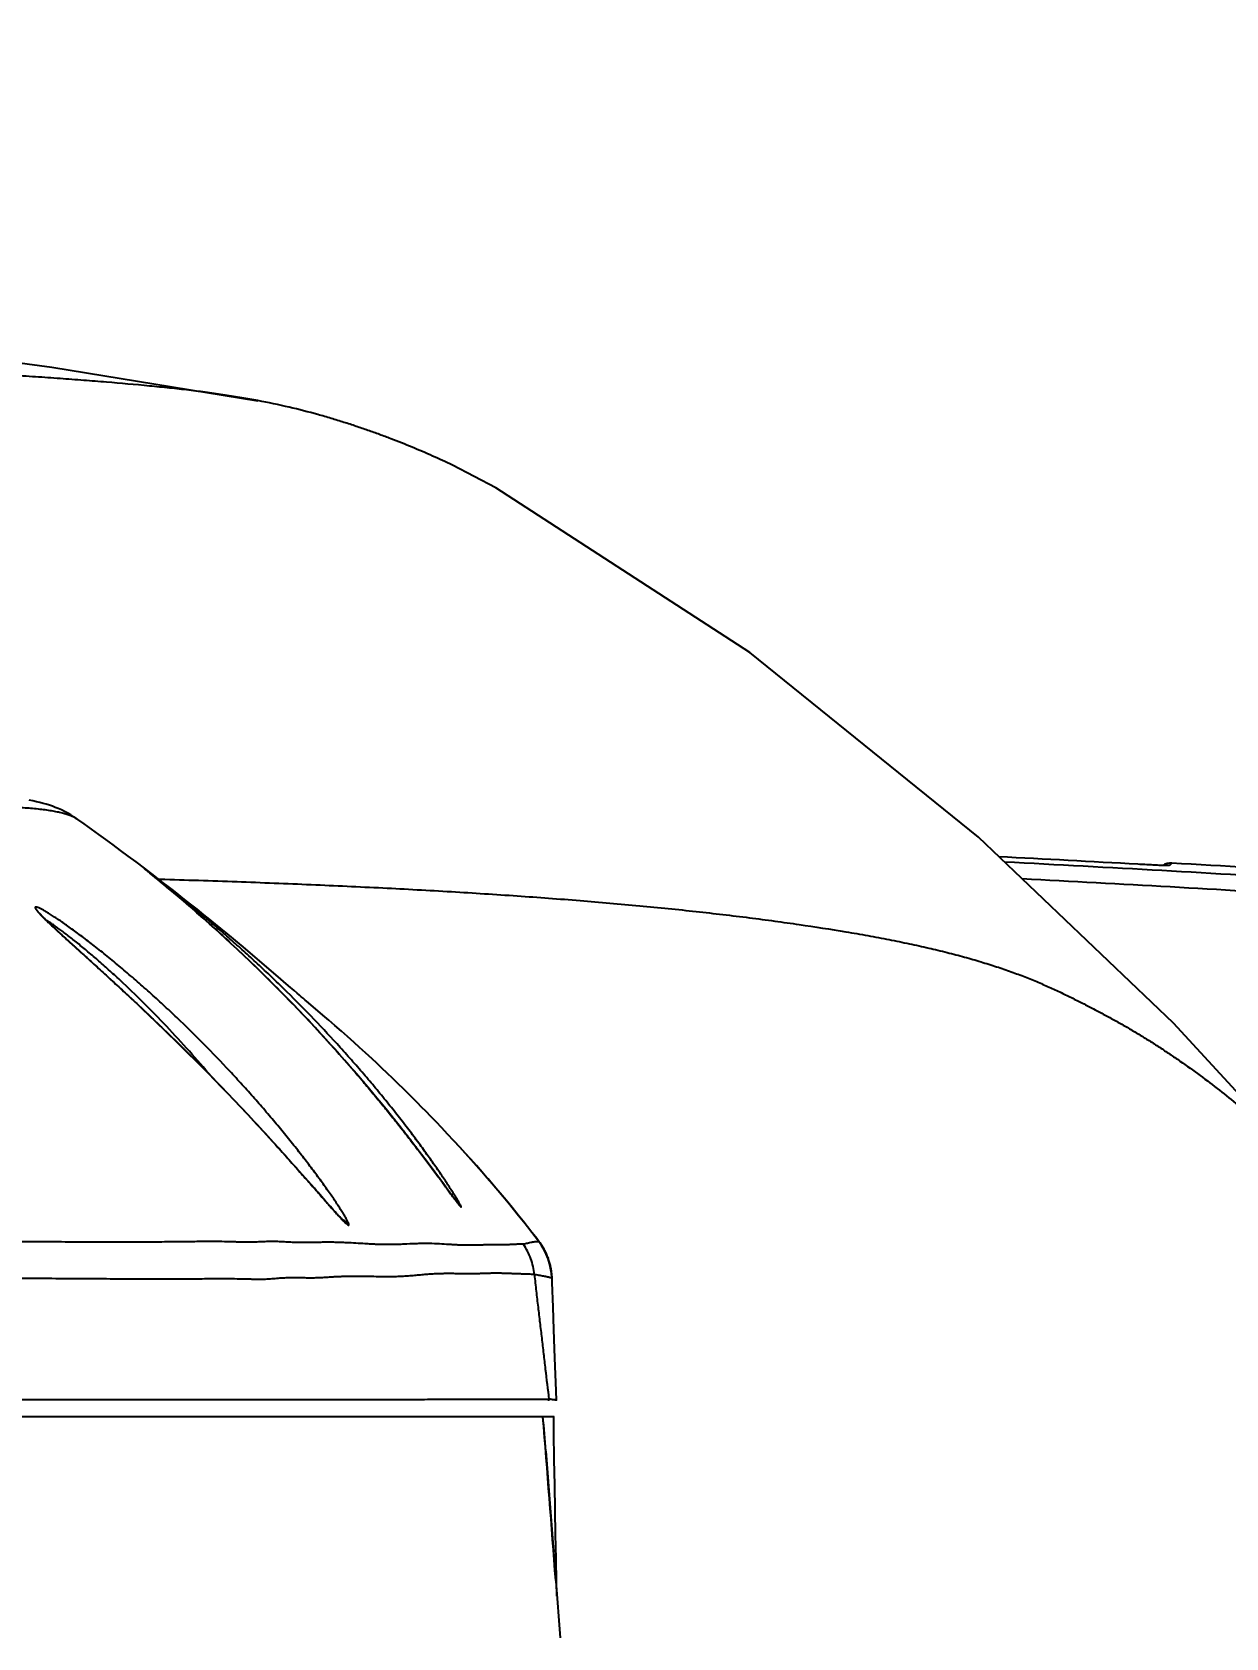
# Model space of a CAD drawing. Header units: millimetres. Extents: x 5828 to 6704, y 123 to 421.
# Drawn here: x 6560.93 to 6562.815, y 218.728 to 221.262 of the extents above; entities that cross this region are included whole.
import ezdxf

# ---------------------------------------------------------------- set-up
doc = ezdxf.new("R2010")
doc.units = ezdxf.units.MM
for name, color, linetype in [('外形图', 7, 'Continuous'), ('尺寸标注', 7, 'Continuous'), ('运动范围', 7, 'Continuous')]:
    doc.layers.add(name, color=color, linetype=linetype)
doc.styles.add('微软雅黑', font='msyh.ttc', dxfattribs={"height": 1.5})
doc.dimstyles.new('尺寸标注_1_20比例', dxfattribs={"dimtxt": 1.5, "dimasz": 1.25, "dimexe": 0.5, "dimexo": 0.4, "dimgap": 0.5, "dimtad": 1, "dimdec": 1, "dimlfac": 20, "dimdsep": 46, "dimtxsty": '微软雅黑', "dimcen": 0.09, "dimadec": 0, "dimazin": 0, "dimtp": 0.01, "dimtm": 0.01, "dimtfac": 1, "dimtdec": 1, "dimtofl": 0, "dimtmove": 0, "dimatfit": 3, "dimfxl": 1, "dimtolj": 1, "dimarcsym": 0})

# ---------------------------------------------------------------- blocks, each defined once
blk = doc.blocks.new('*D1145')
at = {"layer": 'Defpoints', "color": 0}
for p in [(6564.9775, 227.1499), (6618.6004, 224.7716), (6488.2514, 214.3423), (6559.4529, 214.3423), (6635.7237, 214.3423)]:
    blk.add_point(p, dxfattribs=at)
at = {"layer": '尺寸标注', "color": 0, "lineweight": -2}
blk.add_arc((6559.4529, 214.3423), 13.9483, 15.13637, 174.86363, dxfattribs=at)
at = {"layer": '尺寸标注', "color": 0}
for points in [[(6572.7139, 217.9391), (6573.1206, 218.0298), (6573.1893, 216.7644)], [(6545.3524, 215.6004), (6545.7687, 215.5817), (6545.5045, 214.3423)]]:
    blk.add_solid(points, dxfattribs=at)
at = {"layer": '尺寸标注', "color": 0, "insert": (6557.2583, 229.4032), "char_height": 1.5, "attachment_point": 5, "rotation": 8.2904, "style": '微软雅黑'}
blk.add_mtext('\\A1;{\\fAlibaba PuHuiTi 3.0 55 Regular|b0|i0|c134|p18;-\\A1;170%%d}', dxfattribs=at)

msp = doc.modelspace()

# ---------------------------------------------------------------- linework, layer by layer
at = {"layer": '外形图', "linetype": 'ByBlock'}
for p, q in [((6561.6621, 220.5431), (6561.5934, 220.5789)), ((6561.0121, 220.0125), (6561.0004, 220.0208)), ((6561.0236, 220.0043), (6561.0121, 220.0125)), ((6561.0351, 219.9961), (6561.0236, 220.0043)), ((6561.0465, 219.9878), (6561.0351, 219.9961)), ((6561.058, 219.9794), (6561.0465, 219.9878)), ((6561.0697, 219.9708), (6561.058, 219.9794)), ((6561.0816, 219.9619), (6561.0697, 219.9708)), ((6561.094, 219.9526), (6561.0816, 219.9619)), ((6561.1072, 219.9426), (6561.094, 219.9526)), ((6562.6785, 219.9488), (6562.6753, 219.949)), ((6562.6897, 219.9482), (6562.6785, 219.9488)), ((6562.6994, 219.9477), (6562.6897, 219.9482)), ((6562.7067, 219.9474), (6562.6994, 219.9477)), ((6562.7119, 219.9472), (6562.7067, 219.9474)), ((6562.7153, 219.9471), (6562.7119, 219.9472)), ((6562.7176, 219.947), (6562.7153, 219.9471)), ((6562.7293, 219.9507), (6562.7253, 219.947)), ((6561.1067, 219.9424), (6561.108, 219.9413)), ((6561.1081, 219.9412), (6561.1081, 219.9413)), ((6561.1082, 219.9411), (6561.1081, 219.9412)), ((6561.1085, 219.941), (6561.1082, 219.9411)), ((6561.1089, 219.9406), (6561.1085, 219.941)), ((6561.1098, 219.9399), (6561.1089, 219.9406)), ((6561.109, 219.9405), (6561.115, 219.9356)), ((6561.1135, 219.9369), (6561.1098, 219.9399)), ((6561.1142, 219.9362), (6561.1135, 219.9369)), ((6561.1147, 219.9359), (6561.1142, 219.9362)), ((6561.1157, 219.9351), (6561.1147, 219.9359)), ((6561.1257, 219.927), (6561.1157, 219.9351)), ((6561.1352, 219.9191), (6561.1257, 219.927)), ((6561.1297, 219.9256), (6561.132, 219.9255)), ((6561.13, 219.9234), (6561.1304, 219.9231)), ((6562.719, 219.947), (6562.7176, 219.947)), ((6562.7201, 219.9469), (6562.719, 219.947)), ((6562.7208, 219.9469), (6562.7201, 219.9469)), ((6562.7213, 219.9469), (6562.7208, 219.9469)), ((6562.7217, 219.9469), (6562.7213, 219.9469)), ((6562.7219, 219.9469), (6562.7217, 219.9469)), ((6562.722, 219.9469), (6562.7219, 219.9469)), ((6562.7221, 219.9469), (6562.722, 219.9469)), ((6562.7222, 219.9469), (6562.7221, 219.9469)), ((6562.7222, 219.9469), (6562.7222, 219.9469)), ((6561.1453, 219.9107), (6561.1352, 219.9191)), ((6561.1357, 219.9187), (6561.1372, 219.9175)), ((6561.1433, 219.9124), (6561.144, 219.9119)), ((6561.1535, 219.9039), (6561.1453, 219.9107)), ((6561.1625, 219.8963), (6561.1535, 219.9039)), ((6561.1724, 219.8879), (6561.1625, 219.8963)), ((6561.181, 219.8805), (6561.1724, 219.8879)), ((6561.1901, 219.8725), (6561.181, 219.8805)), ((6561.1999, 219.8639), (6561.1901, 219.8725)), ((6560.9493, 219.8635), (6560.948, 219.8648)), ((6560.9507, 219.862), (6560.9493, 219.8635)), ((6560.9523, 219.8605), (6560.9507, 219.862)), ((6560.954, 219.8588), (6560.9523, 219.8605)), ((6560.9559, 219.857), (6560.954, 219.8588)), ((6560.958, 219.855), (6560.9559, 219.857)), ((6560.9613, 219.8518), (6560.958, 219.855)), ((6560.965, 219.8484), (6560.9613, 219.8518)), ((6560.9704, 219.8433), (6560.965, 219.8484)), ((6561.2102, 219.8548), (6561.1999, 219.8639)), ((6561.2182, 219.8475), (6561.2102, 219.8548)), ((6561.2266, 219.8399), (6561.2182, 219.8475)), ((6560.978, 219.8363), (6560.9704, 219.8433)), ((6560.9883, 219.8268), (6560.978, 219.8363)), ((6561.0064, 219.8105), (6560.9883, 219.8268)), ((6561.2354, 219.8319), (6561.2266, 219.8399)), ((6561.2444, 219.8236), (6561.2354, 219.8319)), ((6561.2538, 219.8148), (6561.2444, 219.8236)), ((6561.0108, 219.8064), (6561.0064, 219.8105)), ((6561.0154, 219.8023), (6561.0108, 219.8064)), ((6561.0489, 219.7718), (6561.0154, 219.8023)), ((6561.2634, 219.8057), (6561.2538, 219.8148)), ((6561.2734, 219.7962), (6561.2634, 219.8057)), ((6561.2852, 219.7999), (6561.2711, 219.8118)), ((6561.2836, 219.7864), (6561.2734, 219.7962)), ((6561.297, 219.7899), (6561.2852, 219.7999)), ((6561.0694, 219.7529), (6561.0489, 219.7718)), ((6561.294, 219.7762), (6561.2836, 219.7864)), ((6561.3047, 219.7656), (6561.294, 219.7762)), ((6561.3148, 219.7746), (6561.297, 219.7899)), ((6561.3348, 219.7573), (6561.3148, 219.7746)), ((6561.0884, 219.7353), (6561.0694, 219.7529)), ((6561.312, 219.7584), (6561.3047, 219.7656)), ((6561.3194, 219.751), (6561.312, 219.7584)), ((6561.3268, 219.7435), (6561.3194, 219.751)), ((6561.3435, 219.7497), (6561.3348, 219.7573)), ((6561.3483, 219.7456), (6561.3435, 219.7497)), ((6561.3522, 219.7422), (6561.3483, 219.7456)), ((6561.1051, 219.7196), (6561.0884, 219.7353)), ((6561.1189, 219.7065), (6561.1051, 219.7196)), ((6561.3343, 219.7358), (6561.3268, 219.7435)), ((6561.3419, 219.728), (6561.3343, 219.7358)), ((6561.3495, 219.7201), (6561.3419, 219.728)), ((6561.3572, 219.712), (6561.3495, 219.7201)), ((6561.3549, 219.7398), (6561.3522, 219.7422)), ((6561.3577, 219.7375), (6561.3549, 219.7398)), ((6561.3631, 219.7329), (6561.3611, 219.7346)), ((6561.3772, 219.721), (6561.3631, 219.7329)), ((6561.389, 219.7109), (6561.3772, 219.721)), ((6561.1331, 219.6929), (6561.1189, 219.7065)), ((6561.3766, 219.6913), (6561.3688, 219.6997)), ((6561.3986, 219.7027), (6561.389, 219.7109)), ((6561.4078, 219.6947), (6561.3986, 219.7027)), ((6561.4182, 219.6855), (6561.4078, 219.6947)), ((6561.1477, 219.6788), (6561.1331, 219.6929)), ((6561.1588, 219.668), (6561.1477, 219.6788)), ((6561.3844, 219.6829), (6561.3766, 219.6913)), ((6561.3922, 219.6744), (6561.3844, 219.6829)), ((6561.4, 219.6658), (6561.3922, 219.6744)), ((6561.4277, 219.6772), (6561.4182, 219.6855)), ((6561.4381, 219.6678), (6561.4277, 219.6772)), ((6561.17, 219.6569), (6561.1588, 219.668)), ((6561.1814, 219.6457), (6561.17, 219.6569)), ((6561.1928, 219.6343), (6561.1814, 219.6457)), ((6561.4077, 219.6572), (6561.4, 219.6658)), ((6561.4154, 219.6485), (6561.4077, 219.6572)), ((6561.4231, 219.6399), (6561.4154, 219.6485)), ((6561.4468, 219.6599), (6561.4381, 219.6678)), ((6561.4563, 219.6513), (6561.4468, 219.6599)), ((6561.4666, 219.6418), (6561.4563, 219.6513)), ((6561.2042, 219.6228), (6561.1928, 219.6343)), ((6561.2156, 219.6112), (6561.2042, 219.6228)), ((6561.4307, 219.6312), (6561.4231, 219.6399)), ((6561.4382, 219.6225), (6561.4307, 219.6312)), ((6561.4457, 219.6138), (6561.4382, 219.6225)), ((6561.474, 219.6349), (6561.4666, 219.6418)), ((6561.482, 219.6274), (6561.474, 219.6349)), ((6561.4905, 219.6193), (6561.482, 219.6274)), ((6561.4996, 219.6106), (6561.4905, 219.6193)), ((6561.227, 219.5995), (6561.2156, 219.6112)), ((6561.2382, 219.5879), (6561.227, 219.5995)), ((6561.453, 219.6052), (6561.4457, 219.6138)), ((6561.4602, 219.5967), (6561.453, 219.6052)), ((6561.4673, 219.5882), (6561.4602, 219.5967)), ((6561.2493, 219.5762), (6561.2382, 219.5879)), ((6561.2603, 219.5647), (6561.2493, 219.5762)), ((6561.4742, 219.5799), (6561.4673, 219.5882)), ((6561.481, 219.5717), (6561.4742, 219.5799)), ((6561.4908, 219.5596), (6561.481, 219.5717)), ((6561.271, 219.5533), (6561.2603, 219.5647)), ((6561.2849, 219.5384), (6561.271, 219.5533)), ((6561.5002, 219.5479), (6561.4908, 219.5596)), ((6561.5092, 219.5366), (6561.5002, 219.5479)), ((6561.2982, 219.5239), (6561.2849, 219.5384)), ((6561.3109, 219.51), (6561.2982, 219.5239)), ((6561.5177, 219.5258), (6561.5092, 219.5366)), ((6561.5257, 219.5155), (6561.5177, 219.5258)), ((6561.3259, 219.4935), (6561.3109, 219.51)), ((6561.3422, 219.4751), (6561.3259, 219.4935)), ((6561.5357, 219.5026), (6561.5257, 219.5155)), ((6561.5448, 219.4907), (6561.5357, 219.5026)), ((6561.3613, 219.4536), (6561.3422, 219.4751)), ((6561.555, 219.4772), (6561.5448, 219.4907)), ((6561.5655, 219.463), (6561.555, 219.4772)), ((6561.5808, 219.4424), (6561.5655, 219.463)), ((6561.4009, 219.4086), (6561.3933, 219.4172)), ((6561.5957, 219.4222), (6561.5915, 219.4279)), ((6561.598, 219.4192), (6561.5957, 219.4222)), ((6561.5994, 219.4173), (6561.598, 219.4192)), ((6561.6007, 219.4157), (6561.5994, 219.4173)), ((6561.6013, 219.4149), (6561.6007, 219.4157)), ((6561.4052, 219.4037), (6561.4009, 219.4086)), ((6561.4081, 219.4005), (6561.4052, 219.4037)), ((6561.4107, 219.3976), (6561.4081, 219.4005)), ((6561.4131, 219.3951), (6561.4107, 219.3976)), ((6561.4145, 219.3936), (6561.4131, 219.3951)), ((6561.4157, 219.3923), (6561.4145, 219.3936)), ((6561.4169, 219.3911), (6561.4157, 219.3923)), ((6561.4179, 219.39), (6561.4169, 219.3911)), ((6561.4188, 219.3891), (6561.4179, 219.39)), ((6561.6019, 219.4141), (6561.6013, 219.4149)), ((6561.6024, 219.4135), (6561.6019, 219.4141)), ((6561.6028, 219.413), (6561.6024, 219.4135)), ((6561.6031, 219.4126), (6561.6028, 219.413)), ((6561.4196, 219.3883), (6561.4188, 219.3891)), ((6561.73, 219.3538), (6561.7299, 219.3535)), ((6561.7507, 219.2959), (6561.7503, 219.296)), ((6561.7535, 219.2149), (6561.7523, 219.2497)), ((6561.7546, 219.184), (6561.7535, 219.2149)), ((6561.7556, 219.1562), (6561.7546, 219.184)), ((6561.7566, 219.1315), (6561.7556, 219.1562)), ((6561.7577, 219.1032), (6561.7566, 219.1315)), ((6555.0936, 219.0773), (6561.754, 219.0773)), ((6561.7408, 219.0225), (6561.7557, 218.8302)), ((6561.7557, 218.8302), (6561.7567, 218.8177)), ((6561.7567, 218.8177), (6561.7637, 218.728))]:
    msp.add_line(p, q, dxfattribs=at)
for points in [[(6561.2861, 220.6798), (6560.9611, 220.733), (6560.7619, 220.7597)], [(6562.99, 219.4179), (6562.7317, 219.6983), (6562.4239, 219.9915), (6562.0629, 220.2829), (6561.6621, 220.5431)], [(6561.0004, 220.0208), (6560.9957, 220.0239), (6560.991, 220.0269), (6560.9862, 220.0296), (6560.9812, 220.0322), (6560.9761, 220.0346), (6560.9712, 220.0368), (6560.9665, 220.0387), (6560.9619, 220.0404), (6560.9572, 220.042), (6560.9523, 220.0436), (6560.9473, 220.045), (6560.9421, 220.0464), (6560.9367, 220.0477), (6560.931, 220.0489), (6560.925, 220.0501)], [(6561.2711, 219.8118), (6561.2631, 219.8185), (6561.2541, 219.826), (6561.2446, 219.8338), (6561.236, 219.841), (6561.2278, 219.8477), (6561.2195, 219.8544), (6561.2106, 219.8616), (6561.2009, 219.8694), (6561.1903, 219.8779), (6561.1801, 219.886), (6561.1705, 219.8936), (6561.1616, 219.9006), (6561.1531, 219.9073), (6561.1449, 219.9137), (6561.1369, 219.9199), (6561.1291, 219.9259), (6561.1216, 219.9317), (6561.1072, 219.9426)], [(6560.948, 219.8648), (6560.9468, 219.866), (6560.9463, 219.8666), (6560.9458, 219.8671), (6560.9453, 219.8676), (6560.9449, 219.8681), (6560.9445, 219.8686), (6560.9441, 219.869), (6560.9437, 219.8694), (6560.9434, 219.8697), (6560.9431, 219.87), (6560.9429, 219.8703), (6560.9427, 219.8706), (6560.9425, 219.8708), (6560.9423, 219.871), (6560.9421, 219.8712), (6560.942, 219.8714), (6560.9419, 219.8715), (6560.9418, 219.8716), (6560.9418, 219.8717), (6560.9417, 219.8718), (6560.9417, 219.8718), (6560.9417, 219.8718)], [(6561.3587, 219.7366), (6561.3582, 219.7371), (6561.3577, 219.7375)], [(6561.3611, 219.7346), (6561.3605, 219.7351), (6561.3598, 219.7357), (6561.3587, 219.7366)], [(6561.3688, 219.6997), (6561.365, 219.7038), (6561.3572, 219.712)], [(6561.5957, 219.5126), (6561.5859, 219.5232), (6561.5765, 219.5331), (6561.5678, 219.5423), (6561.5596, 219.5507), (6561.552, 219.5586), (6561.5449, 219.5658), (6561.5382, 219.5725), (6561.5319, 219.5789), (6561.5259, 219.5849), (6561.5202, 219.5905), (6561.5147, 219.5959), (6561.5095, 219.601), (6561.4996, 219.6106)], [(6561.73, 219.3538), (6561.7267, 219.3581), (6561.7169, 219.3706), (6561.7071, 219.383), (6561.6974, 219.3951), (6561.6877, 219.407), (6561.6781, 219.4187), (6561.6686, 219.4301), (6561.6591, 219.4413), (6561.6497, 219.4523), (6561.6405, 219.4629), (6561.6314, 219.4733), (6561.6224, 219.4834), (6561.6137, 219.4931), (6561.6051, 219.5026), (6561.5958, 219.5126)], [(6561.3933, 219.4172), (6561.3808, 219.4313), (6561.3791, 219.4333), (6561.3773, 219.4354), (6561.3755, 219.4375), (6561.3613, 219.4536)], [(6561.5915, 219.4279), (6561.5841, 219.4379), (6561.583, 219.4394), (6561.5808, 219.4424)], [(6561.6037, 219.412), (6561.6036, 219.412), (6561.6036, 219.4121), (6561.6036, 219.4121), (6561.6035, 219.4122), (6561.6035, 219.4122), (6561.6034, 219.4123), (6561.6033, 219.4125), (6561.6031, 219.4126)], [(6561.4225, 219.3856), (6561.4225, 219.3856), (6561.4225, 219.3856), (6561.4224, 219.3856), (6561.4224, 219.3857), (6561.4223, 219.3858), (6561.4222, 219.3858), (6561.4221, 219.3859), (6561.422, 219.3861), (6561.4218, 219.3862), (6561.4216, 219.3864), (6561.4214, 219.3866), (6561.4212, 219.3868), (6561.4209, 219.387), (6561.4206, 219.3873), (6561.4203, 219.3876), (6561.42, 219.3879), (6561.4196, 219.3883)], [(6561.7507, 219.2959), (6561.7507, 219.2977), (6561.7506, 219.2993), (6561.7504, 219.301), (6561.7503, 219.3026), (6561.7501, 219.3042), (6561.7499, 219.3059), (6561.7497, 219.3075), (6561.7494, 219.3091), (6561.7491, 219.3107), (6561.7488, 219.3123), (6561.7485, 219.314), (6561.7481, 219.3156), (6561.7478, 219.3172), (6561.7473, 219.3187), (6561.7469, 219.3203), (6561.7464, 219.3219), (6561.7459, 219.3235), (6561.7454, 219.325), (6561.7449, 219.3266), (6561.7443, 219.3281), (6561.7437, 219.3297), (6561.7431, 219.3312), (6561.7424, 219.3327), (6561.7418, 219.3342), (6561.7411, 219.3357), (6561.7404, 219.3372), (6561.7396, 219.3387), (6561.7389, 219.3401), (6561.7381, 219.3416), (6561.7373, 219.343), (6561.7364, 219.3444), (6561.7356, 219.3458), (6561.7347, 219.3472), (6561.7338, 219.3486), (6561.7328, 219.3499), (6561.7319, 219.3513), (6561.7309, 219.3526), (6561.73, 219.3538)], [(6561.7523, 219.2497), (6561.751, 219.2887), (6561.7507, 219.2959)], [(6561.7571, 218.8532), (6561.7563, 218.891), (6561.7556, 218.9296), (6561.7549, 218.9692), (6561.7543, 219.0098), (6561.7538, 219.0514), (6561.7534, 219.0773)], [(6561.7585, 218.794), (6561.7579, 218.8166), (6561.7571, 218.8532)]]:
    msp.add_lwpolyline(points, dxfattribs=at)
for centre, radius, start, end in [((6559.3279, 160.0472), 59.9952, 86.801491, 87.01114), ((6559.3279, 160.0472), 59.9873, 86.527142, 87.002145), ((6562.7279, 219.9258), 0.025, 86.768, 121.4178), ((6559.3279, 160.0472), 60, 86.515376, 86.75014), ((6561.2616, 220.1274), 0.2413, 230.4762, 230.7603), ((6558.876, 217.1718), 3.557, 50.6774, 50.9897), ((6559.5006, 217.9365), 2.5696, 50.4813, 50.636), ((6559.3279, 160.0472), 59.9623, 86.527142, 86.974173), ((6562.7239, 219.922), 0.025, 93.9398, 94.7264), ((6562.7239, 219.922), 0.025, 86.7406, 93.936), ((6559.554, 218.0012), 2.4857, 50.2537, 50.4371), ((6559.956, 217.9938), 2.2351, 37.4711, 42.7636), ((6561.5866, 219.3941), 0.025, 33.8488, 50.4824), ((6561.4101, 219.365), 0.025, 36.9736, 66.9658), ((6561.6503, 219.2929), 0.1, 1.7722, 37.3174), ((6561.7214, 219.1023), 0.0244, 359.3956, 4.8877), ((6475.8864, 212.2537), 86.1208, 4.371883, 4.544473), ((6538.9177, 217.2409), 22.8925, 4.46352, 4.60103)]:
    msp.add_arc(centre, radius, start, end, dxfattribs=at)
for points, knots in [([(6561.2862, 220.6807), (6561.2779, 220.6823), (6561.2606, 220.6854), (6561.2341, 220.6896), (6561.2062, 220.6935), (6561.177, 220.6972), (6561.1465, 220.7006), (6561.1031, 220.705), (6561.0579, 220.709), (6561.0109, 220.7127), (6560.9736, 220.7155), (6560.935, 220.7182), (6560.8809, 220.7217), (6560.8103, 220.7257), (6560.7529, 220.7285), (6560.7234, 220.7298)], [0, 0, 0, 0, 0.045331, 0.092847, 0.142604, 0.194633, 0.248963, 0.30562, 0.426, 0.489764, 0.555918, 0.624413, 0.695191, 0.84337, 1, 1, 1, 1]), ([(6561.5934, 220.5789), (6561.583, 220.5838), (6561.5619, 220.5935), (6561.5295, 220.6075), (6561.5015, 220.6186), (6561.4782, 220.6273), (6561.46, 220.6338), (6561.4413, 220.6402), (6561.4219, 220.6465), (6561.4017, 220.6527), (6561.3731, 220.661), (6561.3346, 220.6709), (6561.3029, 220.6776), (6561.2862, 220.6807)], [0, 0, 0, 0, 0.106069, 0.214542, 0.326767, 0.384712, 0.444107, 0.505124, 0.567962, 0.632903, 0.70025, 0.843401, 1, 1, 1, 1]), ([(6555.9521, 219.9876), (6555.9514, 219.9872), (6555.9501, 219.9867), (6555.9482, 219.9858), (6555.9467, 219.9849), (6555.9455, 219.9842), (6555.9446, 219.9834), (6555.944, 219.9827), (6555.9438, 219.9821), (6555.9438, 219.9817), (6555.9439, 219.9813), (6555.9443, 219.9808), (6555.9451, 219.9803), (6555.9461, 219.9799), (6555.9475, 219.9795), (6555.9492, 219.9792), (6555.9512, 219.9789), (6555.9536, 219.9787), (6555.9573, 219.9784), (6555.9629, 219.9782), (6555.9705, 219.9782), (6555.9795, 219.9784), (6555.9898, 219.9788), (6556.0014, 219.9794), (6556.0143, 219.9801), (6556.0285, 219.9811), (6556.05, 219.9826), (6556.0799, 219.9849), (6556.1195, 219.9882), (6556.1639, 219.9919), (6556.213, 219.9962), (6556.2667, 220.0008), (6556.325, 220.0058), (6556.3876, 220.011), (6556.4546, 220.0165), (6556.5256, 220.0221), (6556.6281, 220.0298), (6556.7651, 220.0394), (6556.9393, 220.05), (6557.0923, 220.058), (6557.2202, 220.0637), (6557.3198, 220.0676), (6557.4215, 220.0711), (6557.5606, 220.0752), (6557.7379, 220.0789), (6557.9535, 220.0812), (6558.1715, 220.0812), (6558.3898, 220.079), (6558.6063, 220.0746), (6558.8189, 220.0683), (6559.0257, 220.0603), (6559.2246, 220.0511), (6559.4139, 220.0411), (6559.5919, 220.0307), (6559.7324, 220.022), (6559.8379, 220.0154), (6559.9114, 220.0108), (6559.981, 220.0065), (6560.0463, 220.0025), (6560.1072, 219.9991), (6560.1637, 219.9961), (6560.2156, 219.9938), (6560.2628, 219.992), (6560.3054, 219.9908), (6560.3379, 219.9904), (6560.3615, 219.9904), (6560.3773, 219.9906), (6560.3918, 219.991), (6560.405, 219.9917), (6560.4169, 219.9925), (6560.4275, 219.9935), (6560.4369, 219.9947), (6560.4479, 219.9965), (6560.458, 219.9985), (6560.4678, 220.0005), (6560.4773, 220.0024), (6560.4894, 220.0047), (6560.5041, 220.0071), (6560.5187, 220.0094), (6560.5375, 220.0123), (6560.5601, 220.0159), (6560.5864, 220.0199), (6560.612, 220.0235), (6560.6371, 220.0265), (6560.6617, 220.0292), (6560.6855, 220.0315), (6560.7083, 220.0335), (6560.7301, 220.0353), (6560.7509, 220.0368), (6560.7708, 220.038), (6560.7959, 220.0393), (6560.8254, 220.0402), (6560.8585, 220.0404), (6560.8882, 220.0398), (6560.9148, 220.0386), (6560.9351, 220.037), (6560.9499, 220.0352), (6560.9599, 220.0337), (6560.969, 220.032), (6560.9772, 220.0302), (6560.9844, 220.0282), (6560.9922, 220.0255), (6560.9974, 220.0229), (6561.0004, 220.0208)], [0, 0, 0, 0, 0.000464, 0.000865, 0.001205, 0.001486, 0.00171, 0.001883, 0.002017, 0.002076, 0.002135, 0.002268, 0.002439, 0.002661, 0.00294, 0.003278, 0.003679, 0.004142, 0.004668, 0.005915, 0.007421, 0.009188, 0.011217, 0.013507, 0.016055, 0.018858, 0.021912, 0.028765, 0.03659, 0.045367, 0.055077, 0.0657, 0.077218, 0.089606, 0.102836, 0.116877, 0.131699, 0.163524, 0.197996, 0.2348, 0.253978, 0.273615, 0.293666, 0.314081, 0.355808, 0.398399, 0.441456, 0.484572, 0.527338, 0.569345, 0.610202, 0.649533, 0.686973, 0.722179, 0.754832, 0.770103, 0.78462, 0.798343, 0.811237, 0.823266, 0.834405, 0.844632, 0.853939, 0.862321, 0.869772, 0.87314, 0.876261, 0.879127, 0.881729, 0.884066, 0.88615, 0.888007, 0.889683, 0.892699, 0.894132, 0.895561, 0.898452, 0.901394, 0.904326, 0.907193, 0.912648, 0.917838, 0.92291, 0.927904, 0.932786, 0.937503, 0.942012, 0.946309, 0.950409, 0.954337, 0.958117, 0.965252, 0.97177, 0.977617, 0.982836, 0.987503, 0.989637, 0.991624, 0.993452, 0.995106, 0.996578, 0.997869, 1, 1, 1, 1]), ([(6562.7222, 219.9469), (6562.7212, 219.9469), (6562.7187, 219.9469), (6562.7126, 219.9471), (6562.703, 219.9475), (6562.6898, 219.9482), (6562.6803, 219.9487), (6562.6753, 219.9489)], [0, 0, 0, 0, 0.067692, 0.156886, 0.39107, 0.680971, 1, 1, 1, 1]), ([(6561.6074, 219.408), (6561.6074, 219.4081), (6561.6074, 219.4083), (6561.6073, 219.4086), (6561.6072, 219.4089), (6561.6069, 219.4096), (6561.6064, 219.4106), (6561.6056, 219.4121), (6561.6046, 219.4139), (6561.6034, 219.416), (6561.602, 219.4183), (6561.6004, 219.4209), (6561.5987, 219.4238), (6561.596, 219.428), (6561.5923, 219.4338), (6561.5875, 219.4413), (6561.5822, 219.4494), (6561.5764, 219.458), (6561.5702, 219.467), (6561.5637, 219.4764), (6561.5544, 219.4895), (6561.5421, 219.5066), (6561.5265, 219.5275), (6561.51, 219.5489), (6561.4926, 219.5708), (6561.4745, 219.5929), (6561.4558, 219.6152), (6561.4364, 219.6375), (6561.4097, 219.6674), (6561.3752, 219.7044), (6561.3396, 219.7404), (6561.3106, 219.7686), (6561.2888, 219.7892), (6561.267, 219.8092), (6561.2455, 219.8285), (6561.2244, 219.847), (6561.204, 219.8644), (6561.1875, 219.8782), (6561.1749, 219.8886), (6561.166, 219.8959), (6561.1575, 219.9028), (6561.1494, 219.9092), (6561.1419, 219.9152), (6561.135, 219.9207), (6561.1288, 219.9256), (6561.124, 219.9293), (6561.1205, 219.932), (6561.1182, 219.9338), (6561.116, 219.9354), (6561.1141, 219.9369), (6561.1124, 219.9382), (6561.1109, 219.9393), (6561.1097, 219.9403), (6561.1088, 219.941), (6561.1082, 219.9414), (6561.1078, 219.9417), (6561.1075, 219.9419), (6561.1072, 219.9421), (6561.107, 219.9423), (6561.1069, 219.9423), (6561.1068, 219.9424), (6561.1068, 219.9424), (6561.1067, 219.9424), (6561.1067, 219.9424)], [0, 0, 0, 0, 0.00027, 0.000672, 0.001208, 0.001879, 0.003624, 0.005895, 0.008674, 0.011935, 0.015655, 0.019807, 0.024365, 0.029302, 0.04021, 0.052344, 0.065532, 0.079632, 0.09452, 0.110093, 0.126265, 0.160128, 0.195656, 0.23252, 0.270473, 0.309324, 0.348915, 0.389114, 0.429796, 0.512138, 0.594937, 0.636139, 0.676965, 0.717193, 0.756556, 0.794735, 0.831348, 0.865942, 0.882318, 0.897984, 0.91286, 0.926863, 0.939906, 0.9519, 0.962751, 0.972375, 0.976697, 0.980679, 0.984312, 0.987587, 0.990494, 0.993025, 0.995173, 0.996933, 0.997665, 0.998298, 0.998832, 0.999265, 0.999599, 0.999832, 0.999911, 0.999965, 1, 1, 1, 1]), ([(6561.132, 219.9255), (6561.1725, 219.9243), (6561.252, 219.9217), (6561.3692, 219.9171), (6561.4821, 219.9119), (6561.5905, 219.906), (6561.6943, 219.8993), (6561.7933, 219.892), (6561.8728, 219.8851), (6561.9339, 219.8792), (6561.9916, 219.8731), (6562.0476, 219.8665), (6562.1019, 219.8594), (6562.1527, 219.8523), (6562.2018, 219.8447), (6562.249, 219.8365), (6562.2824, 219.8302), (6562.3144, 219.8237), (6562.345, 219.817), (6562.374, 219.81), (6562.4016, 219.8027), (6562.4276, 219.7952), (6562.4522, 219.7875), (6562.4755, 219.7795), (6562.4974, 219.7713), (6562.5182, 219.7628), (6562.5379, 219.7542), (6562.5568, 219.7453), (6562.575, 219.7364), (6562.5927, 219.7274), (6562.6101, 219.7184), (6562.6271, 219.7092), (6562.6439, 219.7), (6562.6606, 219.6904), (6562.6771, 219.6807), (6562.6935, 219.6706), (6562.7098, 219.6601), (6562.726, 219.6494), (6562.7474, 219.6347), (6562.7737, 219.6159), (6562.8044, 219.5926), (6562.8437, 219.5612), (6562.8901, 219.521), (6562.9337, 219.4789), (6562.9665, 219.4444), (6562.9823, 219.4268), (6562.99, 219.4179)], [0, 0, 0, 0, 0.061019, 0.119969, 0.176774, 0.231358, 0.283643, 0.333553, 0.381036, 0.403857, 0.426058, 0.468577, 0.488882, 0.508545, 0.54594, 0.563675, 0.580767, 0.597194, 0.612932, 0.62796, 0.642261, 0.65586, 0.668801, 0.681126, 0.69288, 0.704119, 0.714923, 0.72537, 0.735537, 0.745496, 0.75531, 0.765018, 0.77466, 0.784273, 0.793896, 0.803567, 0.813303, 0.823084, 0.832887, 0.852464, 0.871848, 0.890934, 0.928213, 0.964407, 0.982241, 1, 1, 1, 1]), ([(6562.7253, 219.947), (6562.7253, 219.947), (6562.7253, 219.947), (6562.7252, 219.9469), (6562.7251, 219.9469), (6562.7248, 219.9469), (6562.7244, 219.9469), (6562.724, 219.9469), (6562.7235, 219.9469), (6562.7229, 219.9469), (6562.7224, 219.9469), (6562.7222, 219.9469)], [0, 0, 0, 0, 0.010894, 0.028234, 0.083478, 0.16664, 0.277845, 0.417041, 0.584002, 0.778436, 1, 1, 1, 1]), ([(6561.144, 219.9119), (6561.1644, 219.8949), (6561.1964, 219.8674), (6561.24, 219.8279), (6561.2759, 219.794), (6561.3124, 219.7583), (6561.3486, 219.7212), (6561.3843, 219.6833), (6561.4189, 219.6449), (6561.4468, 219.6127), (6561.4684, 219.5869), (6561.4841, 219.5679), (6561.4993, 219.549), (6561.5141, 219.5305), (6561.5282, 219.5124), (6561.5417, 219.4948), (6561.5545, 219.4779), (6561.5646, 219.4643), (6561.5722, 219.454), (6561.5776, 219.4468), (6561.5826, 219.4399), (6561.5873, 219.4336), (6561.591, 219.4286), (6561.5937, 219.4249), (6561.5956, 219.4223), (6561.5974, 219.42), (6561.599, 219.4178), (6561.6005, 219.4158), (6561.6019, 219.414), (6561.6032, 219.4124), (6561.6042, 219.4111), (6561.6052, 219.41), (6561.6058, 219.4092), (6561.6063, 219.4087), (6561.6066, 219.4084), (6561.6068, 219.4082), (6561.607, 219.408), (6561.6072, 219.408), (6561.6073, 219.4079), (6561.6073, 219.4079), (6561.6073, 219.4079), (6561.6074, 219.408), (6561.6074, 219.408), (6561.6074, 219.408)], [0, 0, 0, 0, 0.115869, 0.184445, 0.256902, 0.331625, 0.407438, 0.483454, 0.558953, 0.63329, 0.669817, 0.705792, 0.741105, 0.775625, 0.809191, 0.841594, 0.872563, 0.901738, 0.915505, 0.928628, 0.941018, 0.952573, 0.963178, 0.968084, 0.972702, 0.977016, 0.981007, 0.984657, 0.987948, 0.990863, 0.993385, 0.9955, 0.997195, 0.997882, 0.998462, 0.998934, 0.9993, 0.999562, 0.999657, 0.999732, 0.999792, 0.99985, 1, 1, 1, 1]), ([(6561.4301, 219.3801), (6561.4301, 219.3802), (6561.4301, 219.3804), (6561.43, 219.381), (6561.4297, 219.382), (6561.4292, 219.3833), (6561.4284, 219.3849), (6561.4275, 219.3867), (6561.4259, 219.3897), (6561.4234, 219.394), (6561.4199, 219.3997), (6561.4158, 219.4062), (6561.4111, 219.4133), (6561.4059, 219.421), (6561.4003, 219.4291), (6561.392, 219.4408), (6561.3809, 219.4562), (6561.3665, 219.4754), (6561.3511, 219.4953), (6561.3347, 219.5159), (6561.3175, 219.5369), (6561.2996, 219.5581), (6561.281, 219.5795), (6561.2617, 219.601), (6561.2353, 219.6298), (6561.2011, 219.6654), (6561.1658, 219.7001), (6561.137, 219.7271), (6561.1153, 219.7468), (6561.0937, 219.7659), (6561.0723, 219.7842), (6561.0513, 219.8016), (6561.031, 219.8179), (6561.0145, 219.8305), (6561.0019, 219.84), (6560.993, 219.8465), (6560.9845, 219.8525), (6560.9766, 219.8581), (6560.9691, 219.8631), (6560.9623, 219.8676), (6560.9561, 219.8715), (6560.9506, 219.8748), (6560.9459, 219.8775), (6560.9425, 219.8792), (6560.9402, 219.8803), (6560.9387, 219.8808), (6560.9375, 219.8812), (6560.9366, 219.8814), (6560.9359, 219.8815), (6560.9354, 219.8814), (6560.9352, 219.8813), (6560.935, 219.8812), (6560.9348, 219.8809), (6560.9348, 219.8807), (6560.9348, 219.8805)], [0, 0, 0, 0, 0.000473, 0.001058, 0.002576, 0.004569, 0.007032, 0.009952, 0.013313, 0.021276, 0.030756, 0.041582, 0.053596, 0.066652, 0.080621, 0.095392, 0.126967, 0.160761, 0.196321, 0.233305, 0.271454, 0.310563, 0.350462, 0.391005, 0.432063, 0.515211, 0.598851, 0.640469, 0.681696, 0.722296, 0.761981, 0.800404, 0.837144, 0.8717, 0.887978, 0.903481, 0.918124, 0.931815, 0.944465, 0.95598, 0.966267, 0.975247, 0.982844, 0.98899, 0.991508, 0.993654, 0.995427, 0.996835, 0.997898, 0.998316, 0.998675, 0.998994, 0.999302, 1, 1, 1, 1]), ([(6560.9348, 219.8805), (6560.9348, 219.8803), (6560.9349, 219.8798), (6560.9353, 219.8789), (6560.9359, 219.8779), (6560.9367, 219.8768), (6560.9378, 219.8755), (6560.9395, 219.8734), (6560.9421, 219.8705), (6560.9459, 219.8665), (6560.9504, 219.862), (6560.9556, 219.857), (6560.9615, 219.8514), (6560.9679, 219.8454), (6560.9775, 219.8366), (6560.9905, 219.8247), (6561.0074, 219.8095), (6561.0255, 219.7931), (6561.0446, 219.7757), (6561.0644, 219.7575), (6561.0848, 219.7386), (6561.1056, 219.7191), (6561.1265, 219.6992), (6561.1547, 219.6721), (6561.1896, 219.6376), (6561.2307, 219.5958), (6561.2705, 219.554), (6561.3024, 219.5194), (6561.3269, 219.4923), (6561.3442, 219.4728), (6561.3608, 219.4541), (6561.3739, 219.4392), (6561.3839, 219.4278), (6561.3908, 219.4198), (6561.3974, 219.4124), (6561.4036, 219.4054), (6561.4092, 219.3991), (6561.4136, 219.3943), (6561.4168, 219.3908), (6561.419, 219.3886), (6561.421, 219.3865), (6561.4228, 219.3847), (6561.4245, 219.3831), (6561.4259, 219.3818), (6561.427, 219.381), (6561.4277, 219.3804), (6561.4282, 219.3801), (6561.4286, 219.3798), (6561.429, 219.3796), (6561.4293, 219.3795), (6561.4296, 219.3795), (6561.4298, 219.3795), (6561.43, 219.3796), (6561.4301, 219.3798), (6561.4301, 219.38), (6561.4301, 219.3801)], [0, 0, 0, 0, 0.000957, 0.002244, 0.003882, 0.005876, 0.008223, 0.01092, 0.017344, 0.02511, 0.034174, 0.044462, 0.055881, 0.068342, 0.08176, 0.111164, 0.143517, 0.178279, 0.21498, 0.253228, 0.292684, 0.333055, 0.374093, 0.415588, 0.499215, 0.582656, 0.664764, 0.744324, 0.782685, 0.819772, 0.855251, 0.888681, 0.90445, 0.919468, 0.933629, 0.946807, 0.958859, 0.969633, 0.974487, 0.978957, 0.983021, 0.98666, 0.989855, 0.992585, 0.994837, 0.995782, 0.996606, 0.997311, 0.9979, 0.998378, 0.998757, 0.999059, 0.999329, 0.999627, 1, 1, 1, 1]), ([(6561.213, 219.6139), (6561.2016, 219.6274), (6561.1784, 219.654), (6561.1427, 219.6928), (6561.1062, 219.7302), (6561.0754, 219.7599), (6561.051, 219.7823), (6561.0333, 219.7979), (6561.0164, 219.8124), (6561.0005, 219.8255), (6560.9879, 219.8354), (6560.9786, 219.8425), (6560.9723, 219.8471), (6560.9666, 219.8512), (6560.9614, 219.8547), (6560.9569, 219.8576), (6560.954, 219.8593), (6560.9527, 219.8601)], [0, 0, 0, 0, 0.147012, 0.294629, 0.440937, 0.583239, 0.651704, 0.717521, 0.779867, 0.837754, 0.890022, 0.913647, 0.935375, 0.955032, 0.972454, 0.987489, 1, 1, 1, 1]), ([(6561.7055, 219.3494), (6561.7029, 219.3494), (6561.6978, 219.3493), (6561.6915, 219.3489), (6561.6867, 219.3487), (6561.6831, 219.3485), (6561.6796, 219.3483), (6561.6749, 219.3482), (6561.6691, 219.3483), (6561.6623, 219.3484), (6561.6557, 219.3484), (6561.6493, 219.3483), (6561.643, 219.3481), (6561.6369, 219.3479), (6561.6307, 219.3477), (6561.6246, 219.3476), (6561.6183, 219.3476), (6561.6119, 219.3477), (6561.6053, 219.3479), (6561.5985, 219.3482), (6561.5914, 219.3486), (6561.5816, 219.3492), (6561.5687, 219.35), (6561.5554, 219.3504), (6561.5443, 219.3503), (6561.5323, 219.35), (6561.5198, 219.3494), (6561.5066, 219.3489), (6561.4958, 219.3486), (6561.4842, 219.3487), (6561.4741, 219.349), (6561.4656, 219.3494), (6561.4565, 219.3499), (6561.4445, 219.3506), (6561.4323, 219.3514), (6561.4221, 219.3518), (6561.4142, 219.3521), (6561.4062, 219.3523), (6561.3982, 219.3524), (6561.39, 219.3523), (6561.3816, 219.3522), (6561.3731, 219.352), (6561.3644, 219.3518), (6561.3553, 219.3518), (6561.3459, 219.352), (6561.336, 219.3524), (6561.3259, 219.353), (6561.3172, 219.3534), (6561.3103, 219.3535), (6561.3035, 219.3535), (6561.2967, 219.3533), (6561.2899, 219.353), (6561.2847, 219.3527), (6561.2794, 219.3525), (6561.2738, 219.3524), (6561.2679, 219.3524), (6561.2615, 219.3525), (6561.2545, 219.3527), (6561.2438, 219.3531), (6561.2283, 219.3534), (6561.2071, 219.3535), (6561.1823, 219.3533), (6561.1538, 219.3529), (6561.1217, 219.3527), (6561.086, 219.3526), (6561.0468, 219.3526), (6561.0042, 219.3527), (6560.9582, 219.3529), (6560.9089, 219.353), (6560.8368, 219.3531), (6560.7388, 219.3531), (6560.6121, 219.3528), (6560.4736, 219.3524), (6560.3512, 219.352), (6560.248, 219.3518), (6560.138, 219.3517), (6559.9949, 219.3516), (6559.8168, 219.3515), (6559.631, 219.3514), (6559.4382, 219.3511), (6559.2395, 219.3507), (6559.0357, 219.3502), (6558.8278, 219.3499), (6558.6169, 219.3497), (6558.4039, 219.3498), (6558.1899, 219.3499), (6558.047, 219.35), (6557.9756, 219.35)], [0, 0, 0, 0, 0.002114, 0.004085, 0.005048, 0.006002, 0.006951, 0.007898, 0.009777, 0.01161, 0.013379, 0.015092, 0.016762, 0.018405, 0.020044, 0.021697, 0.023376, 0.025095, 0.026863, 0.028687, 0.030573, 0.032522, 0.036608, 0.040946, 0.043217, 0.04557, 0.05059, 0.053302, 0.056186, 0.059274, 0.062586, 0.064332, 0.06614, 0.069934, 0.073945, 0.076019, 0.07813, 0.080272, 0.082441, 0.084637, 0.086865, 0.089137, 0.091471, 0.093893, 0.096428, 0.099076, 0.101824, 0.104618, 0.10601, 0.107391, 0.110125, 0.111483, 0.112858, 0.114275, 0.115759, 0.117341, 0.119048, 0.12091, 0.122954, 0.127684, 0.133357, 0.140011, 0.147653, 0.156272, 0.165846, 0.176356, 0.187783, 0.200112, 0.213327, 0.227413, 0.258137, 0.292156, 0.329324, 0.369469, 0.390597, 0.412394, 0.457881, 0.505696, 0.5556, 0.607352, 0.660712, 0.715434, 0.771257, 0.827906, 0.8851, 0.942558, 1, 1, 1, 1]), ([(6561.7299, 219.3535), (6561.7298, 219.3535), (6561.7296, 219.3534), (6561.7292, 219.3533), (6561.7288, 219.3532), (6561.7281, 219.3531), (6561.727, 219.3531), (6561.7256, 219.353), (6561.724, 219.3529), (6561.7223, 219.3527), (6561.7206, 219.3525), (6561.7182, 219.3521), (6561.7154, 219.3515), (6561.712, 219.3507), (6561.7087, 219.3499), (6561.7066, 219.3495), (6561.7055, 219.3494)], [0, 0, 0, 0, 0.011801, 0.026606, 0.044639, 0.065763, 0.116058, 0.174632, 0.239085, 0.307669, 0.378604, 0.450452, 0.593593, 0.732965, 0.867912, 1, 1, 1, 1]), ([(6561.7228, 219.3013), (6561.7224, 219.3056), (6561.7211, 219.3141), (6561.7175, 219.3266), (6561.7124, 219.3384), (6561.7079, 219.3458), (6561.7055, 219.3494)], [0, 0, 0, 0, 0.250039, 0.500047, 0.75006, 1, 1, 1, 1]), ([(6561.7228, 219.3013), (6561.7199, 219.3016), (6561.7158, 219.3019), (6561.7104, 219.3021), (6561.7065, 219.3022), (6561.7027, 219.3023), (6561.6977, 219.3024), (6561.6916, 219.3026), (6561.6844, 219.3029), (6561.6773, 219.3032), (6561.6706, 219.3034), (6561.664, 219.3035), (6561.6577, 219.3035), (6561.6514, 219.3033), (6561.6453, 219.3031), (6561.6391, 219.3029), (6561.6329, 219.3027), (6561.6265, 219.3026), (6561.62, 219.3026), (6561.6133, 219.3026), (6561.6064, 219.3027), (6561.5993, 219.3028), (6561.592, 219.3029), (6561.5844, 219.3029), (6561.5766, 219.3028), (6561.5686, 219.3026), (6561.5602, 219.3021), (6561.5516, 219.3015), (6561.5426, 219.3007), (6561.5332, 219.2998), (6561.5233, 219.299), (6561.5127, 219.2983), (6561.5013, 219.2979), (6561.4892, 219.2978), (6561.4762, 219.2979), (6561.4624, 219.2983), (6561.4478, 219.2985), (6561.4352, 219.2986), (6561.4249, 219.2984), (6561.417, 219.2981), (6561.409, 219.2977), (6561.4008, 219.2972), (6561.3925, 219.2967), (6561.3839, 219.2962), (6561.3749, 219.2959), (6561.3656, 219.2959), (6561.3559, 219.2961), (6561.3459, 219.2963), (6561.3375, 219.2963), (6561.3307, 219.2961), (6561.3257, 219.2958), (6561.3207, 219.2955), (6561.3158, 219.2951), (6561.3107, 219.2947), (6561.3056, 219.2943), (6561.3003, 219.2939), (6561.2947, 219.2937), (6561.2887, 219.2937), (6561.2822, 219.2938), (6561.275, 219.2939), (6561.264, 219.2942), (6561.248, 219.2945), (6561.2262, 219.2946), (6561.2007, 219.2944), (6561.1716, 219.2942), (6561.1388, 219.2941), (6561.1024, 219.2941), (6561.0626, 219.2943), (6561.0193, 219.2946), (6560.9727, 219.2949), (6560.9227, 219.2952), (6560.8696, 219.2955), (6560.8132, 219.2958), (6560.7318, 219.2961), (6560.6226, 219.2963), (6560.4829, 219.2965), (6560.3595, 219.2967), (6560.2554, 219.297), (6560.1447, 219.2973), (6560.0007, 219.2977), (6559.8217, 219.2983), (6559.6349, 219.2989), (6559.4413, 219.2992), (6559.2418, 219.2994), (6559.0373, 219.2995), (6558.8288, 219.2996), (6558.6172, 219.2998), (6558.4036, 219.3001), (6558.1891, 219.3004), (6558.0459, 219.3005), (6557.9743, 219.3005)], [0, 0, 0, 0, 0.002259, 0.003316, 0.004344, 0.005355, 0.006359, 0.008341, 0.010274, 0.012145, 0.013953, 0.015699, 0.01739, 0.019044, 0.020682, 0.022324, 0.023986, 0.025678, 0.027411, 0.029194, 0.031032, 0.032927, 0.034882, 0.036899, 0.038979, 0.041125, 0.043342, 0.045642, 0.04804, 0.050555, 0.05321, 0.056034, 0.059051, 0.062287, 0.065753, 0.069449, 0.073349, 0.077419, 0.079503, 0.081615, 0.083758, 0.085935, 0.088157, 0.090446, 0.092821, 0.095304, 0.097905, 0.100589, 0.103305, 0.104658, 0.105997, 0.107327, 0.108655, 0.109989, 0.111346, 0.112754, 0.114239, 0.115833, 0.117566, 0.119469, 0.121566, 0.126419, 0.132226, 0.139024, 0.146809, 0.155564, 0.165268, 0.175902, 0.187449, 0.199893, 0.213218, 0.227411, 0.242454, 0.258334, 0.292532, 0.329852, 0.370121, 0.391299, 0.413138, 0.458685, 0.506528, 0.556428, 0.608148, 0.66145, 0.716089, 0.771807, 0.828333, 0.885391, 0.942704, 1, 1, 1, 1]), ([(6561.7503, 219.296), (6561.7502, 219.296), (6561.7499, 219.296), (6561.7492, 219.2961), (6561.7482, 219.2963), (6561.7467, 219.2967), (6561.7451, 219.2971), (6561.7433, 219.2975), (6561.7414, 219.298), (6561.7395, 219.2984), (6561.7369, 219.2989), (6561.7337, 219.2995), (6561.73, 219.3001), (6561.7263, 219.3007), (6561.7239, 219.3012), (6561.7227, 219.3015)], [0, 0, 0, 0, 0.013117, 0.029818, 0.07292, 0.126483, 0.187589, 0.253888, 0.323129, 0.393674, 0.464492, 0.603861, 0.738734, 0.869903, 1, 1, 1, 1]), ([(6561.7228, 219.3013), (6561.7237, 219.2926), (6561.7256, 219.2755), (6561.7286, 219.2502), (6561.7315, 219.2255), (6561.7344, 219.201), (6561.7372, 219.1766), (6561.741, 219.1444), (6561.7439, 219.1204), (6561.7458, 219.1044)], [0, 0, 0, 0, 0.133218, 0.260125, 0.384746, 0.509261, 0.633303, 0.756373, 1, 1, 1, 1]), ([(6561.7458, 219.1044), (6561.7251, 219.1043), (6561.6958, 219.1043), (6561.6578, 219.1042), (6561.6306, 219.1041), (6561.601, 219.1041), (6561.5669, 219.104), (6561.5259, 219.1039), (6561.4859, 219.1039), (6561.4483, 219.1038), (6561.4217, 219.1038), (6561.3991, 219.1038), (6561.3808, 219.1037), (6561.3612, 219.1037), (6561.3408, 219.1037), (6561.3195, 219.1037), (6561.2947, 219.1037), (6561.2617, 219.1037), (6561.2163, 219.1038), (6561.1563, 219.1038), (6561.0817, 219.1039), (6560.993, 219.1039), (6560.8907, 219.1039), (6560.7753, 219.104), (6560.5968, 219.104), (6560.3453, 219.104), (6560.0133, 219.1041), (6559.5065, 219.1041), (6558.8225, 219.104), (6558.2618, 219.104), (6557.9732, 219.1039)], [0, 0, 0, 0, 0.01643, 0.023282, 0.030255, 0.038025, 0.046868, 0.057313, 0.070658, 0.078634, 0.087242, 0.091779, 0.096608, 0.10186, 0.107361, 0.112817, 0.118823, 0.12708, 0.139004, 0.154947, 0.174772, 0.198325, 0.225479, 0.256115, 0.290102, 0.367485, 0.456097, 0.554107, 0.7705, 1, 1, 1, 1]), ([(6561.7577, 219.1033), (6561.7577, 219.1033), (6561.7577, 219.1033), (6561.7577, 219.1033), (6561.7577, 219.1033), (6561.7576, 219.1033), (6561.7576, 219.1033), (6561.7575, 219.1033), (6561.7574, 219.1033), (6561.7574, 219.1033), (6561.7572, 219.1033), (6561.7571, 219.1034), (6561.7568, 219.1034), (6561.7565, 219.1034), (6561.7561, 219.1034), (6561.7556, 219.1035), (6561.7549, 219.1035), (6561.754, 219.1036), (6561.753, 219.1038), (6561.7521, 219.1039), (6561.7512, 219.104), (6561.75, 219.1042), (6561.7487, 219.1044), (6561.7472, 219.1047), (6561.7462, 219.1048), (6561.7457, 219.1049)], [0, 0, 0, 0, 0.00021, 0.000825, 0.00184, 0.003242, 0.007172, 0.012539, 0.019265, 0.027271, 0.036481, 0.046815, 0.070548, 0.097852, 0.128173, 0.161019, 0.232313, 0.308203, 0.386046, 0.46376, 0.539942, 0.613694, 0.752398, 0.880084, 1, 1, 1, 1])]:
    msp.add_open_spline(points, degree=3, knots=knots, dxfattribs=at)
at = {"layer": '运动范围'}
msp.add_arc((6559.4529, 214.3423), 60.06, 10, 350, dxfattribs=at)

# ---------------------------------------------------------------- dimensions: what is measured, and where the dimension line sits
at = {"layer": '尺寸标注'}
dim = msp.add_angular_dim_2l(base=(6564.9775, 227.1499), line1=((6635.7237, 214.3423), (6488.2514, 214.3423)), line2=((6559.4529, 214.3423), (6618.6004, 224.7716)), text='\\A1;{\\fAlibaba PuHuiTi 3.0 55 Regular|b0|i0|c134|p18;-<>}', dimstyle='尺寸标注_1_20比例', dxfattribs=at)
dim.commit()
dim.dimension.update_dxf_attribs({"geometry": '*D1145', "text_midpoint": (6557.4417, 228.1449), "dimtype": 162})

doc.saveas('drawing.dxf')
